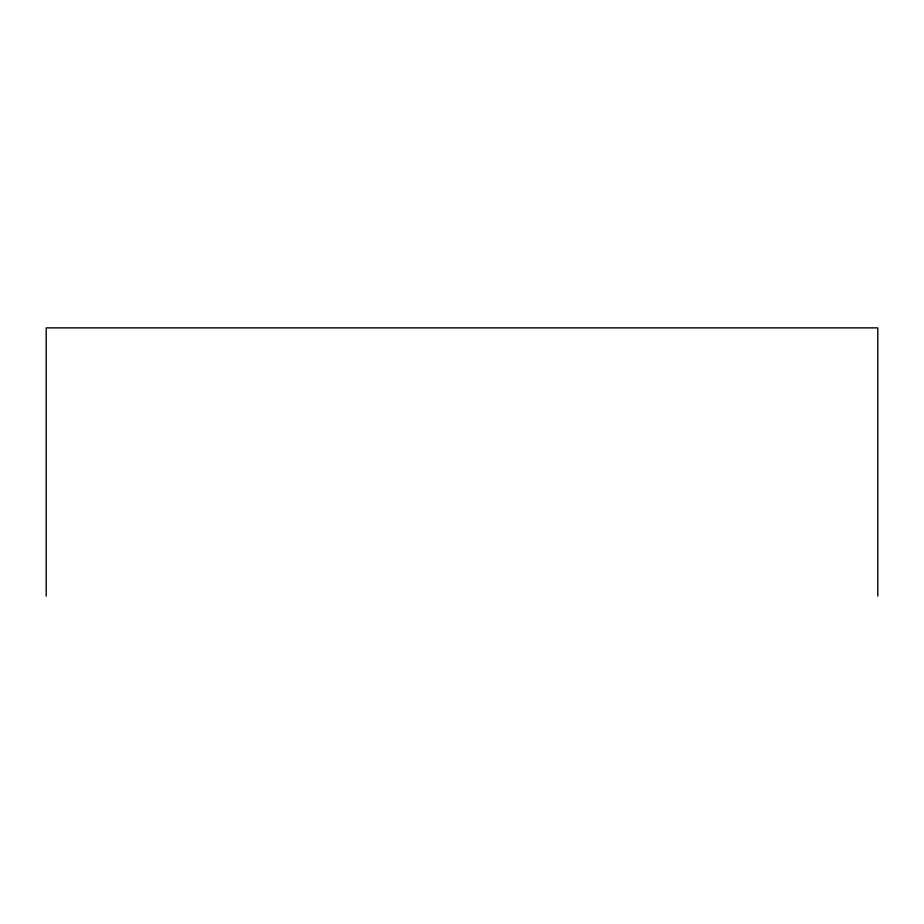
<?xml version="1.0" encoding="UTF-8"?>
<svg xmlns="http://www.w3.org/2000/svg" width="924" height="924" viewBox="0 0 924 924"><rect width="100%" height="100%" fill="white"/><g stroke="black" fill="none" stroke-linecap="round" stroke-linejoin="round"><path stroke-width="1.39" d="M877.8 596.13L877.8 327.87L46.2 327.87L46.2 596.13"/></g></svg>
